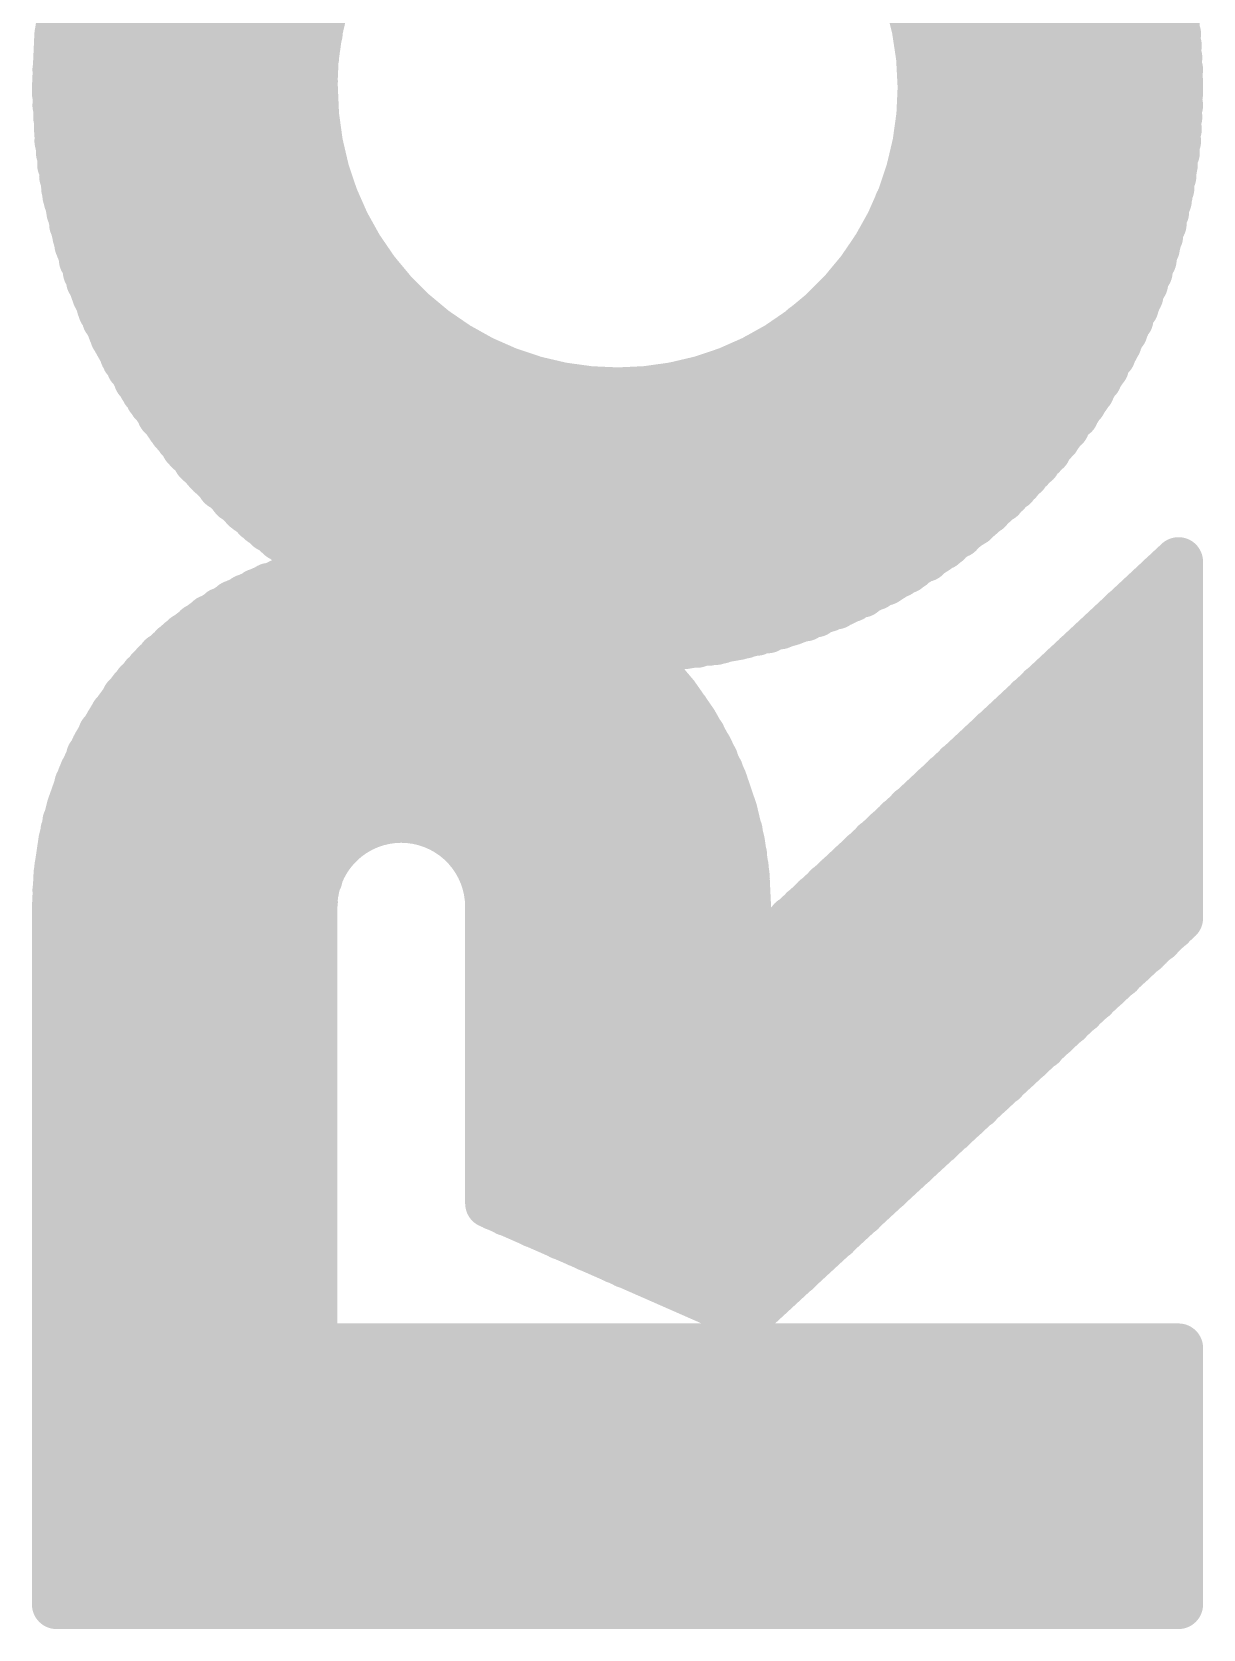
# Model space of a CAD drawing. Extents: x 99.9 to 127.4, y 95.7 to 155.
# Drawn here: x 121.699 to 122.891, y 100.333 to 101.958 of the extents above; entities that cross this region are included whole.
import ezdxf

# ---------------------------------------------------------------- set-up
doc = ezdxf.new("R2010")
doc.units = 0
doc.layers.get('0').update_dxf_attribs({"linetype": 'CONTINUOUS'})
doc.layers.add('SILK-TOP_PHO', color=14, linetype='CONTINUOUS')

# ---------------------------------------------------------------- blocks, each defined once
blk = doc.blocks.new('ROUND_117')
at = {"const_width": 0.02502}
blk.add_lwpolyline([(-0.01251, 0, 1), (0.01251, 0, 1)], format="xyb", close=True, dxfattribs=at)

msp = doc.modelspace()

# ---------------------------------------------------------------- linework, layer by layer
at = {"layer": 'SILK-TOP_PHO', "const_width": 0.050038}
for points in [[(122.029728, 102.406958, 0.2787104), (121.724166, 101.901498)], [(122.86615, 101.902006, 0.2778711), (122.560588, 102.407212)], [(122.295412, 102.21214, 0.4142136), (121.985024, 101.901752)], [(122.605292, 101.901752, 0.4123005), (122.295412, 102.211632)], [(121.72442, 101.901752, 0.2637954), (122.002296, 101.411786)], [(121.985532, 101.901752, 0.4151758), (122.295412, 101.591872)], [(122.295412, 101.591872, 0.4142136), (122.605292, 101.901752)], [(122.308366, 101.331014, 0.4075826), (122.86615, 101.901752)], [(122.002296, 101.411786, 0.3540372), (121.724166, 101.068124)], [(122.426476, 101.06787, 0.2139311), (122.308446, 101.331104)], [(122.07494, 101.158294, 0.4142201), (121.985024, 101.068124)], [(122.16511, 101.068124, 0.4142136), (122.07494, 101.158294)], [(122.420634, 101.004624, 0.0454616), (122.426442, 101.068378)]]:
    msp.add_lwpolyline(points, format="xyb", dxfattribs=at)
for points in [[(121.988834, 101.951536), (121.988834, 102.38359)], [(122.606054, 101.423216), (122.606054, 102.38105)], [(121.964704, 101.435916), (121.964704, 102.367588)], [(121.976896, 101.427788), (121.976896, 102.375462)], [(122.617992, 101.43109), (122.617992, 102.372922)], [(121.940574, 101.45395), (121.940574, 102.3493)], [(121.952766, 101.444552), (121.952766, 102.358698)], [(122.630184, 101.439218), (122.630184, 102.364032)], [(122.642376, 101.448616), (122.642376, 102.355396)], [(121.928382, 101.46411), (121.928382, 102.339394)], [(122.654314, 101.458014), (122.654314, 102.345236)], [(122.666506, 101.468174), (122.666506, 102.33533)], [(121.904252, 101.4857), (121.904252, 102.317804)], [(121.916444, 101.47427), (121.916444, 102.329234)], [(122.678444, 101.478842), (122.678444, 102.32517)], [(121.89206, 101.49713), (121.89206, 102.306374)], [(122.690636, 101.489764), (122.690636, 102.31374)], [(122.702828, 101.501702), (122.702828, 102.301548)], [(121.880122, 101.50983), (121.880122, 102.293674)], [(122.714766, 101.514656), (122.714766, 102.288848)], [(121.86793, 101.52253), (121.86793, 102.28072)], [(122.726958, 101.527864), (122.726958, 102.275386)], [(121.8438, 101.552248), (121.8438, 102.251256)], [(121.855738, 101.536754), (121.855738, 102.26675)], [(122.73915, 101.54285), (122.73915, 102.260654)], [(121.831608, 101.56825), (121.831608, 102.235)], [(122.751088, 101.558344), (122.751088, 102.24516)], [(122.76328, 101.575108), (122.76328, 102.228396)], [(121.81967, 101.585776), (121.81967, 102.217728)], [(122.775472, 101.593142), (122.775472, 102.21087)], [(121.807478, 101.604572), (121.807478, 102.198678)], [(122.78741, 101.6127), (122.78741, 102.190804)], [(121.795286, 101.6254), (121.795286, 102.17785)], [(121.783348, 101.64826), (121.783348, 102.15499)], [(122.799602, 101.63429), (122.799602, 102.169214)], [(122.81154, 101.65842), (122.81154, 102.145084)], [(121.771156, 101.674422), (121.771156, 102.128828)], [(122.823732, 101.685852), (122.823732, 102.117398)], [(121.758964, 101.704648), (121.758964, 102.098602)], [(122.835924, 101.71811), (122.835924, 102.08514)], [(121.747026, 101.741732), (121.747026, 102.061772)], [(122.847862, 101.759258), (122.847862, 102.044246)], [(121.734834, 101.791516), (121.734834, 102.011988)], [(121.730262, 101.980238), (121.995692, 101.980238)], [(122.595132, 101.980238), (122.860816, 101.980238)], [(122.860054, 101.818948), (122.860054, 101.984302)], [(121.72823, 101.9683), (121.99239, 101.9683)], [(122.597926, 101.9683), (122.862848, 101.9683)], [(121.726198, 101.94417), (121.988326, 101.94417)], [(121.726706, 101.956108), (121.990358, 101.956108)], [(122.60072, 101.956108), (122.864118, 101.956108)], [(122.602498, 101.94417), (122.86488, 101.94417)], [(121.725436, 101.931978), (121.986802, 101.931978)], [(122.604022, 101.931978), (122.865388, 101.931978)], [(121.724674, 101.919786), (121.985532, 101.919786)], [(122.60453, 101.919786), (122.86615, 101.919786)], [(121.724166, 101.895656), (121.985532, 101.895656)], [(121.724674, 101.907848), (121.985532, 101.907848)], [(122.605292, 101.907848), (122.86615, 101.907848)], [(122.605292, 101.895656), (122.86615, 101.895656)], [(121.724674, 101.883464), (121.985532, 101.883464)], [(122.60453, 101.883464), (122.86615, 101.883464)], [(121.725436, 101.871526), (121.986802, 101.871526)], [(122.604022, 101.871526), (122.865388, 101.871526)], [(121.726198, 101.859334), (121.988326, 101.859334)], [(121.726706, 101.847142), (121.990358, 101.847142)], [(121.988834, 101.41966), (121.988834, 101.851968)], [(122.60072, 101.847142), (122.864118, 101.847142)], [(122.602498, 101.859334), (122.86488, 101.859334)], [(121.72823, 101.835204), (121.99239, 101.835204)], [(122.597926, 101.835204), (122.862848, 101.835204)], [(121.7295, 101.823012), (121.99493, 101.823012)], [(122.593862, 101.415088), (122.593862, 101.818948)], [(122.595132, 101.823012), (122.860816, 101.823012)], [(121.731532, 101.811074), (121.998994, 101.811074)], [(121.733564, 101.798882), (122.002296, 101.798882)], [(122.001026, 101.11994), (122.001026, 101.802946)], [(122.587766, 101.798882), (122.85726, 101.798882)], [(122.59183, 101.811074), (122.859292, 101.811074)], [(121.736104, 101.78669), (122.007122, 101.78669)], [(122.58167, 101.407722), (122.58167, 101.78415)], [(122.583194, 101.78669), (122.85472, 101.78669)], [(121.738898, 101.774752), (122.012456, 101.774752)], [(122.013218, 101.134164), (122.013218, 101.77272)], [(122.578368, 101.774752), (122.851926, 101.774752)], [(121.741692, 101.76256), (122.01779, 101.76256)], [(121.744994, 101.750368), (122.024648, 101.750368)], [(122.025156, 101.143562), (122.025156, 101.749098)], [(122.56643, 101.750368), (122.84583, 101.750368)], [(122.569732, 101.400864), (122.569732, 101.757734)], [(122.572272, 101.76256), (122.849386, 101.76256)], [(121.748296, 101.73843), (122.031252, 101.73843)], [(122.55754, 101.394768), (122.55754, 101.736906)], [(122.55881, 101.73843), (122.842528, 101.73843)], [(121.751598, 101.726238), (122.03938, 101.726238)], [(122.037348, 101.150166), (122.037348, 101.729032)], [(122.545602, 101.388926), (122.545602, 101.718872)], [(122.550936, 101.726238), (122.839226, 101.726238)], [(121.755662, 101.714046), (122.048016, 101.714046)], [(121.760488, 101.702108), (122.058176, 101.702108)], [(122.04954, 101.154992), (122.04954, 101.712268)], [(122.532648, 101.702108), (122.83059, 101.702108)], [(122.53341, 101.38283), (122.53341, 101.703378)], [(122.542046, 101.714046), (122.835162, 101.714046)], [(121.76506, 101.689916), (122.068336, 101.689916)], [(122.061478, 101.157532), (122.061478, 101.698044)], [(122.07367, 101.158294), (122.07367, 101.684582)], [(122.521218, 101.377496), (122.521218, 101.689916)], [(122.52198, 101.689916), (122.825764, 101.689916)], [(121.769886, 101.677978), (122.080274, 101.677978)], [(121.77522, 101.665786), (122.093736, 101.665786)], [(122.085608, 101.158294), (122.085608, 101.673152)], [(122.497088, 101.367336), (122.497088, 101.666548)], [(122.497088, 101.665786), (122.815604, 101.665786)], [(122.50928, 101.37267), (122.50928, 101.677978)], [(122.509788, 101.677978), (122.820938, 101.677978)], [(121.781316, 101.653594), (122.10923, 101.653594)], [(122.0978, 101.1555), (122.0978, 101.662484)], [(122.109992, 101.15169), (122.109992, 101.653086)], [(122.481594, 101.653594), (122.809762, 101.653594)], [(122.484896, 101.363272), (122.484896, 101.65715)], [(121.787412, 101.641656), (122.125994, 101.641656)], [(122.12193, 101.145594), (122.12193, 101.644196)], [(122.134122, 101.136704), (122.134122, 101.63683)], [(122.460766, 101.355144), (122.460766, 101.639624)], [(122.464068, 101.641656), (122.803666, 101.641656)], [(122.472958, 101.359208), (122.472958, 101.647498)], [(121.793254, 101.629464), (122.146314, 101.629464)], [(121.800112, 101.617272), (122.171206, 101.617272)], [(122.146314, 101.123242), (122.146314, 101.629464)], [(122.158252, 101.102414), (122.158252, 101.623368)], [(122.170444, 100.763832), (122.170444, 101.618034)], [(122.419872, 101.617272), (122.790712, 101.617272)], [(122.424444, 101.345746), (122.424444, 101.620066)], [(122.436636, 101.34854), (122.436636, 101.626162)], [(122.444002, 101.629464), (122.79757, 101.629464)], [(122.448574, 101.351842), (122.448574, 101.632258)], [(121.807478, 101.605334), (122.203464, 101.605334)], [(122.182636, 100.758244), (122.182636, 101.6127)], [(122.194574, 100.753672), (122.194574, 101.608636)], [(122.206766, 100.748338), (122.206766, 101.604572)], [(122.218704, 100.743004), (122.218704, 101.60127)], [(122.376184, 101.336348), (122.376184, 101.60254)], [(122.386852, 101.605334), (122.783346, 101.605334)], [(122.388122, 101.33838), (122.388122, 101.605842)], [(122.400314, 101.340412), (122.400314, 101.609906)], [(122.412506, 101.343206), (122.412506, 101.614732)], [(121.814844, 101.593142), (122.261884, 101.593142)], [(122.230896, 100.737416), (122.230896, 101.598476)], [(122.243088, 100.732082), (122.243088, 101.595936)], [(122.255026, 100.726748), (122.255026, 101.594412)], [(122.267218, 100.721414), (122.267218, 101.593142)], [(122.27941, 100.71608), (122.27941, 101.591872)], [(122.291348, 100.710746), (122.291348, 101.591872)], [(122.30354, 100.705158), (122.30354, 101.591872)], [(122.315732, 101.331014), (122.315732, 101.592634)], [(122.32767, 101.331776), (122.32767, 101.593142)], [(122.328432, 101.593142), (122.77598, 101.593142)], [(122.339862, 101.332284), (122.339862, 101.595174)], [(122.3518, 101.333808), (122.3518, 101.597206)], [(122.363992, 101.335078), (122.363992, 101.599238)], [(121.822972, 101.581204), (122.767852, 101.581204)], [(121.8311, 101.569012), (122.759978, 101.569012)], [(121.840498, 101.55682), (122.75058, 101.55682)], [(121.849896, 101.544882), (122.741182, 101.544882)], [(121.859294, 101.53269), (122.731784, 101.53269)], [(121.869962, 101.520498), (122.720862, 101.520498)], [(121.881392, 101.50856), (122.709432, 101.50856)], [(121.892822, 101.496368), (122.698002, 101.496368)], [(121.905522, 101.484176), (122.685302, 101.484176)], [(121.918984, 101.472238), (122.67184, 101.472238)], [(121.933208, 101.460046), (122.657616, 101.460046)], [(121.948702, 101.448108), (122.642376, 101.448108)], [(121.964704, 101.435916), (122.62612, 101.435916)], [(121.982992, 101.423724), (122.608594, 101.423724)], [(121.976896, 100.358448), (121.976896, 101.40569)], [(121.988834, 101.095048), (121.988834, 101.408992)], [(122.001788, 101.411786), (122.58929, 101.411786)], [(122.42038, 101.00437), (122.86615, 101.419152)], [(122.858784, 101.411786), (122.86615, 101.411786)], [(122.860054, 101.05136), (122.860054, 101.413056)], [(122.86615, 101.056694), (122.86615, 101.419152)], [(121.940574, 100.358448), (121.940574, 101.39299)], [(121.952766, 100.358448), (121.952766, 101.397562)], [(121.960132, 101.399594), (122.5677, 101.399594)], [(121.964704, 100.358448), (121.964704, 101.401626)], [(122.835924, 101.0285), (122.835924, 101.390958)], [(122.84583, 101.399594), (122.86615, 101.399594)], [(122.847862, 101.03993), (122.847862, 101.402388)], [(121.904252, 100.358448), (121.904252, 101.375464)], [(121.905522, 101.375464), (122.517916, 101.375464)], [(121.916444, 100.358448), (121.916444, 101.38156)], [(121.928382, 100.358448), (121.928382, 101.387402)], [(121.929906, 101.387402), (122.544078, 101.387402)], [(122.819668, 101.375464), (122.86615, 101.375464)], [(122.823732, 101.017832), (122.823732, 101.379528)], [(122.83313, 101.387402), (122.86615, 101.387402)], [(121.880122, 100.358448), (121.880122, 101.360732)], [(121.885456, 101.363272), (122.48642, 101.363272)], [(121.89206, 100.358448), (121.89206, 101.368098)], [(122.799602, 100.995734), (122.799602, 101.357176)], [(122.806968, 101.363272), (122.86615, 101.363272)], [(122.81154, 101.006402), (122.81154, 101.368606)], [(121.855738, 100.358448), (121.855738, 101.342444)], [(121.86793, 100.358448), (121.86793, 101.351842)], [(121.86793, 101.35108), (122.448066, 101.35108)], [(122.78741, 100.984304), (122.78741, 101.345746)], [(122.793506, 101.35108), (122.86615, 101.35108)], [(121.838466, 101.32695), (122.312176, 101.32695)], [(121.8438, 100.358448), (121.8438, 101.332284)], [(121.852436, 101.339142), (122.39498, 101.339142)], [(122.767852, 101.32695), (122.86615, 101.32695)], [(122.775472, 100.973382), (122.775472, 101.334316)], [(122.780806, 101.339142), (122.86615, 101.339142)], [(121.81967, 100.358448), (121.81967, 101.308916)], [(121.825512, 101.315012), (122.32513, 101.315012)], [(121.831608, 100.358448), (121.831608, 101.321616)], [(122.315732, 100.700586), (122.315732, 101.323648)], [(122.32767, 100.695252), (122.32767, 101.312218)], [(122.751088, 100.951284), (122.751088, 101.312218)], [(122.754644, 101.315012), (122.86615, 101.315012)], [(122.76328, 100.961952), (122.76328, 101.323648)], [(121.807478, 100.358448), (121.807478, 101.295454)], [(121.814082, 101.30282), (122.33656, 101.30282)], [(122.339862, 100.689918), (122.339862, 101.298756)], [(122.73915, 100.939854), (122.73915, 101.300788)], [(122.74169, 101.30282), (122.86615, 101.30282)], [(121.794778, 101.27869), (122.355864, 101.27869)], [(121.795286, 100.358448), (121.795286, 101.280722)], [(121.804176, 101.290628), (122.346466, 101.290628)], [(122.3518, 100.68433), (122.3518, 101.284024)], [(122.714766, 100.917756), (122.714766, 101.27869)], [(122.715528, 101.27869), (122.86615, 101.27869)], [(122.726958, 100.928424), (122.726958, 101.29012)], [(122.72899, 101.290628), (122.86615, 101.290628)], [(121.783348, 100.358448), (121.783348, 101.263704)], [(121.785888, 101.266498), (122.364754, 101.266498)], [(122.363992, 100.678996), (122.363992, 101.267768)], [(122.702828, 100.906326), (122.702828, 101.26726)], [(122.702828, 101.266498), (122.86615, 101.266498)], [(121.771156, 100.358448), (121.771156, 101.2444)], [(121.77776, 101.254306), (122.372628, 101.254306)], [(122.376184, 100.673662), (122.376184, 101.248464)], [(122.678444, 100.883974), (122.678444, 101.244908)], [(122.689366, 101.254306), (122.86615, 101.254306)], [(122.690636, 100.895404), (122.690636, 101.25583)], [(121.76379, 101.230176), (122.386852, 101.230176)], [(121.770394, 101.242368), (122.380248, 101.242368)], [(122.663712, 101.230176), (122.86615, 101.230176)], [(122.666506, 100.873306), (122.666506, 101.233478)], [(122.676666, 101.242368), (122.86615, 101.242368)], [(121.758456, 101.218238), (122.392948, 101.218238)], [(121.758964, 100.358448), (121.758964, 101.22154)], [(122.388122, 100.668328), (122.388122, 101.226874)], [(122.642376, 100.850446), (122.642376, 101.21138)], [(122.65025, 101.218238), (122.86615, 101.218238)], [(122.654314, 100.861876), (122.654314, 101.222048)], [(121.75236, 101.206046), (122.398282, 101.206046)], [(122.400314, 100.662994), (122.400314, 101.19995)], [(122.630184, 100.839778), (122.630184, 101.19995)], [(122.63755, 101.206046), (122.86615, 101.206046)], [(121.743724, 101.181916), (122.406918, 101.181916)], [(121.747026, 100.358448), (121.747026, 101.193346)], [(121.747534, 101.193854), (122.403108, 101.193854)], [(122.611388, 101.181916), (122.86615, 101.181916)], [(122.617992, 100.828348), (122.617992, 101.18852)], [(122.624088, 101.193854), (122.86615, 101.193854)], [(121.73966, 101.169724), (122.410982, 101.169724)], [(122.412506, 100.65766), (122.412506, 101.164898)], [(122.593862, 100.805996), (122.593862, 101.166422)], [(122.598688, 101.169724), (122.86615, 101.169724)], [(122.606054, 100.817426), (122.606054, 101.17709)], [(121.734834, 100.358448), (121.734834, 101.154992)], [(121.736104, 101.157532), (122.064272, 101.157532)], [(122.08637, 101.157532), (122.414538, 101.157532)], [(122.58167, 100.795328), (122.58167, 101.154992)], [(122.585226, 101.157532), (122.86615, 101.157532)], [(121.73077, 101.133402), (122.013218, 101.133402)], [(121.732802, 101.145594), (122.02922, 101.145594)], [(122.121422, 101.145594), (122.41784, 101.145594)], [(122.137424, 101.133402), (122.419872, 101.133402)], [(122.55754, 100.77323), (122.55754, 101.13264)], [(122.559572, 101.133402), (122.86615, 101.133402)], [(122.569732, 100.783898), (122.569732, 101.143562)], [(122.572272, 101.145594), (122.86615, 101.145594)], [(121.728738, 101.12121), (122.002296, 101.12121)], [(122.148346, 101.12121), (122.422412, 101.12121)], [(122.545602, 100.7618), (122.545602, 101.12121)], [(122.54611, 101.12121), (122.86615, 101.12121)], [(121.725436, 101.09708), (121.990358, 101.09708)], [(121.726706, 101.109272), (121.99493, 101.109272)], [(122.155712, 101.109272), (122.423936, 101.109272)], [(122.160284, 101.09708), (122.425206, 101.09708)], [(122.424444, 101.035358), (122.424444, 101.099874)], [(122.519948, 101.09708), (122.86615, 101.09708)], [(122.521218, 100.739448), (122.521218, 101.09835)], [(122.53341, 100.75037), (122.53341, 101.10978)], [(122.53341, 101.109272), (122.86615, 101.109272)], [(121.724674, 101.085142), (121.986802, 101.085142)], [(122.163586, 101.085142), (122.425714, 101.085142)], [(122.507248, 101.085142), (122.86615, 101.085142)], [(122.50928, 100.728018), (122.50928, 101.087682)], [(121.724166, 100.358448), (121.724166, 101.068124)], [(121.724674, 101.07295), (121.985532, 101.07295)], [(121.985024, 100.619306), (121.985024, 101.068124)], [(122.16511, 101.07295), (122.425714, 101.07295)], [(122.16511, 100.766372), (122.16511, 101.068124)], [(122.484896, 100.70592), (122.484896, 101.064822)], [(122.494294, 101.07295), (122.86615, 101.07295)], [(122.497088, 100.71735), (122.497088, 101.076252)], [(121.724166, 101.060758), (121.985024, 101.060758)], [(121.724166, 101.04882), (121.985024, 101.04882)], [(122.16511, 101.060758), (122.426476, 101.060758)], [(122.16511, 101.04882), (122.425714, 101.04882)], [(122.426476, 100.651564), (122.86615, 101.056694)], [(122.468132, 101.04882), (122.858022, 101.04882)], [(122.472958, 100.695252), (122.472958, 101.054154)], [(122.480832, 101.060758), (122.86615, 101.060758)], [(121.724166, 101.036628), (121.985024, 101.036628)], [(122.16511, 101.036628), (122.425206, 101.036628)], [(122.455432, 101.036628), (122.845322, 101.036628)], [(122.460766, 100.683822), (122.460766, 101.042724)], [(121.724166, 101.024436), (121.985024, 101.024436)], [(122.16511, 101.024436), (122.423936, 101.024436)], [(122.436636, 100.66147), (122.436636, 101.019864)], [(122.44197, 101.024436), (122.83186, 101.024436)], [(122.448574, 100.672392), (122.448574, 101.031294)], [(121.724166, 101.012498), (121.985024, 101.012498)], [(121.724166, 101.000306), (121.985024, 101.000306)], [(122.16511, 101.012498), (122.421904, 101.012498)], [(122.16511, 101.000306), (122.805698, 101.000306)], [(122.424444, 100.652834), (122.424444, 101.009196)], [(122.42927, 101.012498), (122.818398, 101.012498)], [(121.724166, 100.988368), (121.985024, 100.988368)], [(122.16511, 100.988368), (122.792236, 100.988368)], [(121.724166, 100.976176), (121.985024, 100.976176)], [(122.16511, 100.976176), (122.779282, 100.976176)], [(121.724166, 100.963984), (121.985024, 100.963984)], [(121.724166, 100.952046), (121.985024, 100.952046)], [(122.16511, 100.963984), (122.766074, 100.963984)], [(122.16511, 100.952046), (122.75312, 100.952046)], [(121.724166, 100.939854), (121.985024, 100.939854)], [(122.16511, 100.939854), (122.739658, 100.939854)], [(121.724166, 100.927662), (121.985024, 100.927662)], [(122.16511, 100.927662), (122.726958, 100.927662)], [(121.724166, 100.915724), (121.985024, 100.915724)], [(121.724166, 100.903532), (121.985024, 100.903532)], [(122.16511, 100.915724), (122.713496, 100.915724)], [(122.16511, 100.903532), (122.700034, 100.903532)], [(121.724166, 100.89134), (121.985024, 100.89134)], [(122.16511, 100.89134), (122.687334, 100.89134)], [(121.724166, 100.879402), (121.985024, 100.879402)], [(122.16511, 100.879402), (122.673872, 100.879402)], [(121.724166, 100.86721), (121.985024, 100.86721)], [(121.724166, 100.855272), (121.985024, 100.855272)], [(122.16511, 100.86721), (122.661172, 100.86721)], [(122.16511, 100.855272), (122.64771, 100.855272)], [(121.724166, 100.84308), (121.985024, 100.84308)], [(122.16511, 100.84308), (122.634756, 100.84308)], [(121.724166, 100.830888), (121.985024, 100.830888)], [(122.16511, 100.830888), (122.621548, 100.830888)], [(121.724166, 100.81895), (121.985024, 100.81895)], [(121.724166, 100.806758), (121.985024, 100.806758)], [(122.16511, 100.81895), (122.608086, 100.81895)], [(122.16511, 100.806758), (122.595132, 100.806758)], [(121.724166, 100.794566), (121.985024, 100.794566)], [(122.16511, 100.794566), (122.58167, 100.794566)], [(121.724166, 100.782628), (121.985024, 100.782628)], [(122.16511, 100.782628), (122.56897, 100.782628)], [(121.724166, 100.770436), (121.985024, 100.770436)], [(121.724166, 100.758244), (121.985024, 100.758244)], [(122.16511, 100.770436), (122.555508, 100.770436)], [(122.16511, 100.766372), (122.426476, 100.651564)], [(122.182636, 100.758244), (122.542808, 100.758244)], [(121.724166, 100.746306), (121.985024, 100.746306)], [(122.210068, 100.746306), (122.529346, 100.746306)], [(121.724166, 100.734114), (121.985024, 100.734114)], [(122.237754, 100.734114), (122.516646, 100.734114)], [(121.724166, 100.722176), (121.985024, 100.722176)], [(121.724166, 100.709984), (121.985024, 100.709984)], [(122.265186, 100.722176), (122.503184, 100.722176)], [(122.292872, 100.709984), (122.489722, 100.709984)], [(121.724166, 100.697792), (121.985024, 100.697792)], [(122.321066, 100.697792), (122.477022, 100.697792)], [(121.724166, 100.685854), (121.985024, 100.685854)], [(122.348498, 100.685854), (122.46356, 100.685854)], [(121.724166, 100.673662), (121.985024, 100.673662)], [(121.724166, 100.66147), (121.985024, 100.66147)], [(122.376184, 100.673662), (122.450606, 100.673662)], [(122.403616, 100.66147), (122.437144, 100.66147)], [(121.724166, 100.649532), (121.985024, 100.649532)], [(121.724166, 100.63734), (121.985024, 100.63734)], [(121.724166, 100.625402), (121.985024, 100.625402)], [(121.724166, 100.61321), (122.86615, 100.61321)], [(121.985024, 100.619306), (122.86615, 100.619306)], [(121.988834, 100.358448), (121.988834, 100.619306)], [(122.001026, 100.358448), (122.001026, 100.619306)], [(122.013218, 100.358448), (122.013218, 100.619306)], [(122.025156, 100.358448), (122.025156, 100.619306)], [(122.037348, 100.358448), (122.037348, 100.619306)], [(122.04954, 100.358448), (122.04954, 100.619306)], [(122.061478, 100.358448), (122.061478, 100.619306)], [(122.07367, 100.358448), (122.07367, 100.619306)], [(122.085608, 100.358448), (122.085608, 100.619306)], [(122.0978, 100.358448), (122.0978, 100.619306)], [(122.109992, 100.358448), (122.109992, 100.619306)], [(122.12193, 100.358448), (122.12193, 100.619306)], [(122.134122, 100.358448), (122.134122, 100.619306)], [(122.146314, 100.358448), (122.146314, 100.619306)], [(122.158252, 100.358448), (122.158252, 100.619306)], [(122.170444, 100.358448), (122.170444, 100.619306)], [(122.182636, 100.358448), (122.182636, 100.619306)], [(122.194574, 100.358448), (122.194574, 100.619306)], [(122.206766, 100.358448), (122.206766, 100.619306)], [(122.218704, 100.358448), (122.218704, 100.619306)], [(122.230896, 100.358448), (122.230896, 100.619306)], [(122.243088, 100.358448), (122.243088, 100.619306)], [(122.255026, 100.358448), (122.255026, 100.619306)], [(122.267218, 100.358448), (122.267218, 100.619306)], [(122.27941, 100.358448), (122.27941, 100.619306)], [(122.291348, 100.358448), (122.291348, 100.619306)], [(122.30354, 100.358448), (122.30354, 100.619306)], [(122.315732, 100.358448), (122.315732, 100.619306)], [(122.32767, 100.358448), (122.32767, 100.619306)], [(122.339862, 100.358448), (122.339862, 100.619306)], [(122.3518, 100.358448), (122.3518, 100.619306)], [(122.363992, 100.358448), (122.363992, 100.619306)], [(122.376184, 100.358448), (122.376184, 100.619306)], [(122.388122, 100.358448), (122.388122, 100.619306)], [(122.400314, 100.358448), (122.400314, 100.619306)], [(122.412506, 100.358448), (122.412506, 100.619306)], [(122.424444, 100.358448), (122.424444, 100.619306)], [(122.436636, 100.358448), (122.436636, 100.619306)], [(122.448574, 100.358448), (122.448574, 100.619306)], [(122.460766, 100.358448), (122.460766, 100.619306)], [(122.472958, 100.358448), (122.472958, 100.619306)], [(122.484896, 100.358448), (122.484896, 100.619306)], [(122.497088, 100.358448), (122.497088, 100.619306)], [(122.50928, 100.358448), (122.50928, 100.619306)], [(122.521218, 100.358448), (122.521218, 100.619306)], [(122.53341, 100.358448), (122.53341, 100.619306)], [(122.545602, 100.358448), (122.545602, 100.619306)], [(122.55754, 100.358448), (122.55754, 100.619306)], [(122.569732, 100.358448), (122.569732, 100.619306)], [(122.58167, 100.358448), (122.58167, 100.619306)], [(122.593862, 100.358448), (122.593862, 100.619306)], [(122.606054, 100.358448), (122.606054, 100.619306)], [(122.617992, 100.358448), (122.617992, 100.619306)], [(122.630184, 100.358448), (122.630184, 100.619306)], [(122.642376, 100.358448), (122.642376, 100.619306)], [(122.654314, 100.358448), (122.654314, 100.619306)], [(122.666506, 100.358448), (122.666506, 100.619306)], [(122.678444, 100.358448), (122.678444, 100.619306)], [(122.690636, 100.358448), (122.690636, 100.619306)], [(122.702828, 100.358448), (122.702828, 100.619306)], [(122.714766, 100.358448), (122.714766, 100.619306)], [(122.726958, 100.358448), (122.726958, 100.619306)], [(122.73915, 100.358448), (122.73915, 100.619306)], [(122.751088, 100.358448), (122.751088, 100.619306)], [(122.76328, 100.358448), (122.76328, 100.619306)], [(122.775472, 100.358448), (122.775472, 100.619306)], [(122.78741, 100.358448), (122.78741, 100.619306)], [(122.799602, 100.358448), (122.799602, 100.619306)], [(122.81154, 100.358448), (122.81154, 100.619306)], [(122.823732, 100.358448), (122.823732, 100.619306)], [(122.835924, 100.358448), (122.835924, 100.619306)], [(122.847862, 100.358448), (122.847862, 100.619306)], [(122.860054, 100.358448), (122.860054, 100.619306)], [(122.86615, 100.358448), (122.86615, 100.619306)], [(121.724166, 100.601018), (122.86615, 100.601018)], [(121.724166, 100.58908), (122.86615, 100.58908)], [(121.724166, 100.576888), (122.86615, 100.576888)], [(121.724166, 100.564696), (122.86615, 100.564696)], [(121.724166, 100.552758), (122.86615, 100.552758)], [(121.724166, 100.540566), (122.86615, 100.540566)], [(121.724166, 100.528374), (122.86615, 100.528374)], [(121.724166, 100.516436), (122.86615, 100.516436)], [(121.724166, 100.504244), (122.86615, 100.504244)], [(121.724166, 100.492306), (122.86615, 100.492306)], [(121.724166, 100.480114), (122.86615, 100.480114)], [(121.724166, 100.467922), (122.86615, 100.467922)], [(121.724166, 100.455984), (122.86615, 100.455984)], [(121.724166, 100.443792), (122.86615, 100.443792)], [(121.724166, 100.4316), (122.86615, 100.4316)], [(121.724166, 100.419662), (122.86615, 100.419662)], [(121.724166, 100.40747), (122.86615, 100.40747)], [(121.724166, 100.395278), (122.86615, 100.395278)], [(121.724166, 100.38334), (122.86615, 100.38334)], [(121.724166, 100.371148), (122.86615, 100.371148)], [(121.724166, 100.358448), (122.86615, 100.358448)]]:
    msp.add_lwpolyline(points, dxfattribs=at)

# ---------------------------------------------------------------- block references
at = {"layer": 'SILK-TOP_PHO'}
for p in [(121.730262, 101.980238), (121.995692, 101.980238), (122.595132, 101.980238), (122.860816, 101.980238), (121.72823, 101.9683), (121.99239, 101.9683), (122.597926, 101.9683), (122.862848, 101.9683), (121.726198, 101.94417), (121.726706, 101.956108), (121.988326, 101.94417), (121.988834, 101.951536), (121.990358, 101.956108), (122.60072, 101.956108), (122.602498, 101.94417), (122.864118, 101.956108), (122.86488, 101.94417), (121.725436, 101.931978), (121.986802, 101.931978), (122.604022, 101.931978), (122.865388, 101.931978), (121.724674, 101.919786), (121.985532, 101.919786), (122.60453, 101.919786), (122.86615, 101.919786), (121.724166, 101.901752), (121.724166, 101.901498), (121.724166, 101.895656), (121.72442, 101.901752), (121.724674, 101.907848), (121.985024, 101.901752), (121.985024, 101.901752), (121.985532, 101.907848), (121.985532, 101.901752), (121.985532, 101.895656), (122.605292, 101.907848), (122.605292, 101.901752), (122.605292, 101.901752), (122.605292, 101.901752), (122.605292, 101.895656), (122.86615, 101.907848), (122.86615, 101.902006), (122.86615, 101.901752), (122.86615, 101.901752), (122.86615, 101.895656), (121.724674, 101.883464), (121.985532, 101.883464), (122.60453, 101.883464), (122.86615, 101.883464), (121.725436, 101.871526), (121.986802, 101.871526), (122.604022, 101.871526), (122.865388, 101.871526), (121.726198, 101.859334), (121.726706, 101.847142), (121.988326, 101.859334), (121.988834, 101.851968), (121.990358, 101.847142), (122.60072, 101.847142), (122.602498, 101.859334), (122.864118, 101.847142), (122.86488, 101.859334), (121.72823, 101.835204), (121.99239, 101.835204), (122.597926, 101.835204), (122.862848, 101.835204), (121.7295, 101.823012), (121.99493, 101.823012), (122.593862, 101.818948), (122.595132, 101.823012), (122.860054, 101.818948), (122.860816, 101.823012), (121.731532, 101.811074), (121.733564, 101.798882), (121.998994, 101.811074), (122.001026, 101.802946), (122.002296, 101.798882), (122.587766, 101.798882), (122.59183, 101.811074), (122.85726, 101.798882), (122.859292, 101.811074), (121.734834, 101.791516), (121.736104, 101.78669), (122.007122, 101.78669), (122.58167, 101.78415), (122.583194, 101.78669), (122.85472, 101.78669), (121.738898, 101.774752), (122.012456, 101.774752), (122.013218, 101.77272), (122.578368, 101.774752), (122.851926, 101.774752), (121.741692, 101.76256), (121.744994, 101.750368), (122.01779, 101.76256), (122.024648, 101.750368), (122.025156, 101.749098), (122.56643, 101.750368), (122.569732, 101.757734), (122.572272, 101.76256), (122.84583, 101.750368), (122.847862, 101.759258), (122.849386, 101.76256), (121.747026, 101.741732), (121.748296, 101.73843), (122.031252, 101.73843), (122.55754, 101.736906), (122.55881, 101.73843), (122.842528, 101.73843), (121.751598, 101.726238), (122.037348, 101.729032), (122.03938, 101.726238), (122.545602, 101.718872), (122.550936, 101.726238), (122.835924, 101.71811), (122.839226, 101.726238), (121.755662, 101.714046), (121.758964, 101.704648), (121.760488, 101.702108), (122.048016, 101.714046), (122.04954, 101.712268), (122.058176, 101.702108), (122.532648, 101.702108), (122.53341, 101.703378), (122.542046, 101.714046), (122.83059, 101.702108), (122.835162, 101.714046), (121.76506, 101.689916), (122.061478, 101.698044), (122.068336, 101.689916), (122.07367, 101.684582), (122.521218, 101.689916), (122.52198, 101.689916), (122.823732, 101.685852), (122.825764, 101.689916), (121.769886, 101.677978), (121.771156, 101.674422), (121.77522, 101.665786), (122.080274, 101.677978), (122.085608, 101.673152), (122.093736, 101.665786), (122.497088, 101.666548), (122.497088, 101.665786), (122.50928, 101.677978), (122.509788, 101.677978), (122.815604, 101.665786), (122.820938, 101.677978), (121.781316, 101.653594), (122.0978, 101.662484), (122.10923, 101.653594), (122.109992, 101.653086), (122.481594, 101.653594), (122.484896, 101.65715), (122.809762, 101.653594), (122.81154, 101.65842), (121.783348, 101.64826), (121.787412, 101.641656), (122.12193, 101.644196), (122.125994, 101.641656), (122.134122, 101.63683), (122.460766, 101.639624), (122.464068, 101.641656), (122.472958, 101.647498), (122.799602, 101.63429), (122.803666, 101.641656), (121.793254, 101.629464), (121.795286, 101.6254), (121.800112, 101.617272), (122.146314, 101.629464), (122.146314, 101.629464), (122.158252, 101.623368), (122.170444, 101.618034), (122.171206, 101.617272), (122.419872, 101.617272), (122.424444, 101.620066), (122.436636, 101.626162), (122.444002, 101.629464), (122.448574, 101.632258), (122.790712, 101.617272), (122.79757, 101.629464), (121.807478, 101.605334), (121.807478, 101.604572), (122.182636, 101.6127), (122.194574, 101.608636), (122.203464, 101.605334), (122.206766, 101.604572), (122.218704, 101.60127), (122.376184, 101.60254), (122.386852, 101.605334), (122.388122, 101.605842), (122.400314, 101.609906), (122.412506, 101.614732), (122.783346, 101.605334), (122.78741, 101.6127), (121.814844, 101.593142), (121.81967, 101.585776), (122.230896, 101.598476), (122.243088, 101.595936), (122.255026, 101.594412), (122.261884, 101.593142), (122.267218, 101.593142), (122.27941, 101.591872), (122.291348, 101.591872), (122.295412, 101.591872), (122.295412, 101.591872), (122.295412, 101.591872), (122.30354, 101.591872), (122.315732, 101.592634), (122.32767, 101.593142), (122.328432, 101.593142), (122.339862, 101.595174), (122.3518, 101.597206), (122.363992, 101.599238), (122.775472, 101.593142), (122.77598, 101.593142), (121.822972, 101.581204), (121.8311, 101.569012), (121.831608, 101.56825), (122.759978, 101.569012), (122.76328, 101.575108), (122.767852, 101.581204), (121.840498, 101.55682), (121.8438, 101.552248), (122.75058, 101.55682), (122.751088, 101.558344), (121.849896, 101.544882), (121.855738, 101.536754), (122.73915, 101.54285), (122.741182, 101.544882), (121.859294, 101.53269), (121.86793, 101.52253), (121.869962, 101.520498), (122.720862, 101.520498), (122.726958, 101.527864), (122.731784, 101.53269), (121.880122, 101.50983), (121.881392, 101.50856), (122.709432, 101.50856), (122.714766, 101.514656), (121.89206, 101.49713), (121.892822, 101.496368), (122.690636, 101.489764), (122.698002, 101.496368), (122.702828, 101.501702), (121.904252, 101.4857), (121.905522, 101.484176), (121.916444, 101.47427), (121.918984, 101.472238), (122.67184, 101.472238), (122.678444, 101.478842), (122.685302, 101.484176), (121.928382, 101.46411), (121.933208, 101.460046), (122.654314, 101.458014), (122.657616, 101.460046), (122.666506, 101.468174), (121.940574, 101.45395), (121.948702, 101.448108), (121.952766, 101.444552), (122.630184, 101.439218), (122.642376, 101.448616), (122.642376, 101.448108), (121.964704, 101.435916), (121.964704, 101.435916), (121.976896, 101.427788), (121.982992, 101.423724), (122.606054, 101.423216), (122.608594, 101.423724), (122.617992, 101.43109), (122.62612, 101.435916), (121.976896, 101.40569), (121.988834, 101.41966), (121.988834, 101.408992), (122.001788, 101.411786), (122.002296, 101.411786), (122.002296, 101.411786), (122.002296, 101.411786), (122.58167, 101.407722), (122.58929, 101.411786), (122.593862, 101.415088), (122.858784, 101.411786), (122.860054, 101.413056), (122.86615, 101.419152), (122.86615, 101.419152), (122.86615, 101.411786), (121.940574, 101.39299), (121.952766, 101.397562), (121.960132, 101.399594), (121.964704, 101.401626), (122.55754, 101.394768), (122.5677, 101.399594), (122.569732, 101.400864), (122.835924, 101.390958), (122.84583, 101.399594), (122.847862, 101.402388), (122.86615, 101.399594), (121.904252, 101.375464), (121.905522, 101.375464), (121.916444, 101.38156), (121.928382, 101.387402), (121.929906, 101.387402), (122.517916, 101.375464), (122.521218, 101.377496), (122.53341, 101.38283), (122.544078, 101.387402), (122.545602, 101.388926), (122.819668, 101.375464), (122.823732, 101.379528), (122.83313, 101.387402), (122.86615, 101.387402), (122.86615, 101.375464), (121.880122, 101.360732), (121.885456, 101.363272), (121.89206, 101.368098), (122.472958, 101.359208), (122.484896, 101.363272), (122.48642, 101.363272), (122.497088, 101.367336), (122.50928, 101.37267), (122.799602, 101.357176), (122.806968, 101.363272), (122.81154, 101.368606), (122.86615, 101.363272), (121.855738, 101.342444), (121.86793, 101.351842), (121.86793, 101.35108), (122.412506, 101.343206), (122.424444, 101.345746), (122.436636, 101.34854), (122.448066, 101.35108), (122.448574, 101.351842), (122.460766, 101.355144), (122.78741, 101.345746), (122.793506, 101.35108), (122.86615, 101.35108), (121.838466, 101.32695), (121.8438, 101.332284), (121.852436, 101.339142), (122.308112, 101.331014), (122.308366, 101.331014), (122.308446, 101.331104), (122.312176, 101.32695), (122.315732, 101.331014), (122.32767, 101.331776), (122.339862, 101.332284), (122.3518, 101.333808), (122.363992, 101.335078), (122.376184, 101.336348), (122.388122, 101.33838), (122.39498, 101.339142), (122.400314, 101.340412), (122.767852, 101.32695), (122.775472, 101.334316), (122.780806, 101.339142), (122.86615, 101.339142), (122.86615, 101.32695), (121.81967, 101.308916), (121.825512, 101.315012), (121.831608, 101.321616), (122.315732, 101.323648), (122.32513, 101.315012), (122.32767, 101.312218), (122.751088, 101.312218), (122.754644, 101.315012), (122.76328, 101.323648), (122.86615, 101.315012), (121.807478, 101.295454), (121.814082, 101.30282), (122.33656, 101.30282), (122.339862, 101.298756), (122.73915, 101.300788), (122.74169, 101.30282), (122.86615, 101.30282), (121.794778, 101.27869), (121.795286, 101.280722), (121.804176, 101.290628), (122.346466, 101.290628), (122.3518, 101.284024), (122.355864, 101.27869), (122.714766, 101.27869), (122.715528, 101.27869), (122.726958, 101.29012), (122.72899, 101.290628), (122.86615, 101.290628), (122.86615, 101.27869), (121.783348, 101.263704), (121.785888, 101.266498), (122.363992, 101.267768), (122.364754, 101.266498), (122.702828, 101.26726), (122.702828, 101.266498), (122.86615, 101.266498), (121.771156, 101.2444), (121.77776, 101.254306), (122.372628, 101.254306), (122.376184, 101.248464), (122.678444, 101.244908), (122.689366, 101.254306), (122.690636, 101.25583), (122.86615, 101.254306), (121.76379, 101.230176), (121.770394, 101.242368), (122.380248, 101.242368), (122.386852, 101.230176), (122.663712, 101.230176), (122.666506, 101.233478), (122.676666, 101.242368), (122.86615, 101.242368), (122.86615, 101.230176), (121.758456, 101.218238), (121.758964, 101.22154), (122.388122, 101.226874), (122.392948, 101.218238), (122.642376, 101.21138), (122.65025, 101.218238), (122.654314, 101.222048), (122.86615, 101.218238), (121.75236, 101.206046), (122.398282, 101.206046), (122.400314, 101.19995), (122.630184, 101.19995), (122.63755, 101.206046), (122.86615, 101.206046), (121.743724, 101.181916), (121.747026, 101.193346), (121.747534, 101.193854), (122.403108, 101.193854), (122.406918, 101.181916), (122.611388, 101.181916), (122.617992, 101.18852), (122.624088, 101.193854), (122.86615, 101.193854), (122.86615, 101.181916), (121.73966, 101.169724), (122.410982, 101.169724), (122.412506, 101.164898), (122.593862, 101.166422), (122.598688, 101.169724), (122.606054, 101.17709), (122.86615, 101.169724), (121.734834, 101.154992), (121.736104, 101.157532), (122.037348, 101.150166), (122.04954, 101.154992), (122.061478, 101.157532), (122.064272, 101.157532), (122.07367, 101.158294), (122.07494, 101.158294), (122.07494, 101.158294), (122.07494, 101.158294), (122.085608, 101.158294), (122.08637, 101.157532), (122.0978, 101.1555), (122.109992, 101.15169), (122.414538, 101.157532), (122.58167, 101.154992), (122.585226, 101.157532), (122.86615, 101.157532), (121.73077, 101.133402), (121.732802, 101.145594), (122.013218, 101.134164), (122.013218, 101.133402), (122.025156, 101.143562), (122.02922, 101.145594), (122.121422, 101.145594), (122.12193, 101.145594), (122.134122, 101.136704), (122.137424, 101.133402), (122.41784, 101.145594), (122.419872, 101.133402), (122.55754, 101.13264), (122.559572, 101.133402), (122.569732, 101.143562), (122.572272, 101.145594), (122.86615, 101.145594), (122.86615, 101.133402), (121.728738, 101.12121), (122.001026, 101.11994), (122.002296, 101.12121), (122.146314, 101.123242), (122.148346, 101.12121), (122.422412, 101.12121), (122.545602, 101.12121), (122.54611, 101.12121), (122.86615, 101.12121), (121.725436, 101.09708), (121.726706, 101.109272), (121.990358, 101.09708), (121.99493, 101.109272), (122.155712, 101.109272), (122.158252, 101.102414), (122.160284, 101.09708), (122.423936, 101.109272), (122.424444, 101.099874), (122.425206, 101.09708), (122.519948, 101.09708), (122.521218, 101.09835), (122.53341, 101.10978), (122.53341, 101.109272), (122.86615, 101.109272), (122.86615, 101.09708), (121.724674, 101.085142), (121.986802, 101.085142), (121.988834, 101.095048), (122.163586, 101.085142), (122.425714, 101.085142), (122.507248, 101.085142), (122.50928, 101.087682), (122.86615, 101.085142), (121.724166, 101.068124), (121.724166, 101.068124), (121.724166, 101.068124), (121.724674, 101.07295), (121.985024, 101.068124), (121.985024, 101.068124), (121.985024, 101.068124), (121.985532, 101.07295), (122.16511, 101.07295), (122.16511, 101.068124), (122.16511, 101.068124), (122.425714, 101.07295), (122.426442, 101.068378), (122.426476, 101.068124), (122.426476, 101.06787), (122.484896, 101.064822), (122.494294, 101.07295), (122.497088, 101.076252), (122.86615, 101.07295), (121.724166, 101.060758), (121.724166, 101.04882), (121.985024, 101.060758), (121.985024, 101.04882), (122.16511, 101.060758), (122.16511, 101.04882), (122.425714, 101.04882), (122.426476, 101.060758), (122.468132, 101.04882), (122.472958, 101.054154), (122.480832, 101.060758), (122.858022, 101.04882), (122.860054, 101.05136), (122.86615, 101.060758), (122.86615, 101.056694), (121.724166, 101.036628), (121.985024, 101.036628), (122.16511, 101.036628), (122.424444, 101.035358), (122.425206, 101.036628), (122.455432, 101.036628), (122.460766, 101.042724), (122.845322, 101.036628), (122.847862, 101.03993), (121.724166, 101.024436), (121.985024, 101.024436), (122.16511, 101.024436), (122.423936, 101.024436), (122.436636, 101.019864), (122.44197, 101.024436), (122.448574, 101.031294), (122.823732, 101.017832), (122.83186, 101.024436), (122.835924, 101.0285), (121.724166, 101.012498), (121.724166, 101.000306), (121.985024, 101.012498), (121.985024, 101.000306), (122.16511, 101.012498), (122.16511, 101.000306), (122.42038, 101.00437), (122.420634, 101.004624), (122.421904, 101.012498), (122.424444, 101.009196), (122.42927, 101.012498), (122.805698, 101.000306), (122.81154, 101.006402), (122.818398, 101.012498), (121.724166, 100.988368), (121.985024, 100.988368), (122.16511, 100.988368), (122.78741, 100.984304), (122.792236, 100.988368), (122.799602, 100.995734), (121.724166, 100.976176), (121.985024, 100.976176), (122.16511, 100.976176), (122.775472, 100.973382), (122.779282, 100.976176), (121.724166, 100.963984), (121.724166, 100.952046), (121.985024, 100.963984), (121.985024, 100.952046), (122.16511, 100.963984), (122.16511, 100.952046), (122.751088, 100.951284), (122.75312, 100.952046), (122.76328, 100.961952), (122.766074, 100.963984), (121.724166, 100.939854), (121.985024, 100.939854), (122.16511, 100.939854), (122.73915, 100.939854), (122.739658, 100.939854), (121.724166, 100.927662), (121.985024, 100.927662), (122.16511, 100.927662), (122.726958, 100.928424), (122.726958, 100.927662), (121.724166, 100.915724), (121.724166, 100.903532), (121.985024, 100.915724), (121.985024, 100.903532), (122.16511, 100.915724), (122.16511, 100.903532), (122.700034, 100.903532), (122.702828, 100.906326), (122.713496, 100.915724), (122.714766, 100.917756), (121.724166, 100.89134), (121.985024, 100.89134), (122.16511, 100.89134), (122.687334, 100.89134), (122.690636, 100.895404), (121.724166, 100.879402), (121.985024, 100.879402), (122.16511, 100.879402), (122.666506, 100.873306), (122.673872, 100.879402), (122.678444, 100.883974), (121.724166, 100.86721), (121.724166, 100.855272), (121.985024, 100.86721), (121.985024, 100.855272), (122.16511, 100.86721), (122.16511, 100.855272), (122.64771, 100.855272), (122.654314, 100.861876), (122.661172, 100.86721), (121.724166, 100.84308), (121.985024, 100.84308), (122.16511, 100.84308), (122.630184, 100.839778), (122.634756, 100.84308), (122.642376, 100.850446), (121.724166, 100.830888), (121.985024, 100.830888), (122.16511, 100.830888), (122.617992, 100.828348), (122.621548, 100.830888), (121.724166, 100.81895), (121.724166, 100.806758), (121.985024, 100.81895), (121.985024, 100.806758), (122.16511, 100.81895), (122.16511, 100.806758), (122.593862, 100.805996), (122.595132, 100.806758), (122.606054, 100.817426), (122.608086, 100.81895), (121.724166, 100.794566), (121.985024, 100.794566), (122.16511, 100.794566), (122.58167, 100.795328), (122.58167, 100.794566), (121.724166, 100.782628), (121.985024, 100.782628), (122.16511, 100.782628), (122.55754, 100.77323), (122.56897, 100.782628), (122.569732, 100.783898), (121.724166, 100.770436), (121.724166, 100.758244), (121.985024, 100.770436), (121.985024, 100.758244), (122.16511, 100.770436), (122.16511, 100.766372), (122.16511, 100.766372), (122.170444, 100.763832), (122.182636, 100.758244), (122.182636, 100.758244), (122.542808, 100.758244), (122.545602, 100.7618), (122.555508, 100.770436), (121.724166, 100.746306), (121.985024, 100.746306), (122.194574, 100.753672), (122.206766, 100.748338), (122.210068, 100.746306), (122.218704, 100.743004), (122.529346, 100.746306), (122.53341, 100.75037), (121.724166, 100.734114), (121.985024, 100.734114), (122.230896, 100.737416), (122.237754, 100.734114), (122.243088, 100.732082), (122.255026, 100.726748), (122.50928, 100.728018), (122.516646, 100.734114), (122.521218, 100.739448), (121.724166, 100.722176), (121.724166, 100.709984), (121.985024, 100.722176), (121.985024, 100.709984), (122.265186, 100.722176), (122.267218, 100.721414), (122.27941, 100.71608), (122.291348, 100.710746), (122.292872, 100.709984), (122.489722, 100.709984), (122.497088, 100.71735), (122.503184, 100.722176), (121.724166, 100.697792), (121.985024, 100.697792), (122.30354, 100.705158), (122.315732, 100.700586), (122.321066, 100.697792), (122.32767, 100.695252), (122.472958, 100.695252), (122.477022, 100.697792), (122.484896, 100.70592), (121.724166, 100.685854), (121.985024, 100.685854), (122.339862, 100.689918), (122.348498, 100.685854), (122.3518, 100.68433), (122.363992, 100.678996), (122.460766, 100.683822), (122.46356, 100.685854), (121.724166, 100.673662), (121.724166, 100.66147), (121.985024, 100.673662), (121.985024, 100.66147), (122.376184, 100.673662), (122.376184, 100.673662), (122.388122, 100.668328), (122.400314, 100.662994), (122.403616, 100.66147), (122.436636, 100.66147), (122.437144, 100.66147), (122.448574, 100.672392), (122.450606, 100.673662), (121.724166, 100.649532), (121.985024, 100.649532), (122.412506, 100.65766), (122.424444, 100.652834), (122.426476, 100.651564), (121.724166, 100.63734), (121.985024, 100.63734), (121.724166, 100.625402), (121.724166, 100.61321), (121.985024, 100.625402), (121.985024, 100.619306), (121.985024, 100.619306), (121.988834, 100.619306), (122.001026, 100.619306), (122.013218, 100.619306), (122.025156, 100.619306), (122.037348, 100.619306), (122.04954, 100.619306), (122.061478, 100.619306), (122.07367, 100.619306), (122.085608, 100.619306), (122.0978, 100.619306), (122.109992, 100.619306), (122.12193, 100.619306), (122.134122, 100.619306), (122.146314, 100.619306), (122.158252, 100.619306), (122.170444, 100.619306), (122.182636, 100.619306), (122.194574, 100.619306), (122.206766, 100.619306), (122.218704, 100.619306), (122.230896, 100.619306), (122.243088, 100.619306), (122.255026, 100.619306), (122.267218, 100.619306), (122.27941, 100.619306), (122.291348, 100.619306), (122.30354, 100.619306), (122.315732, 100.619306), (122.32767, 100.619306), (122.339862, 100.619306), (122.3518, 100.619306), (122.363992, 100.619306), (122.376184, 100.619306), (122.388122, 100.619306), (122.400314, 100.619306), (122.412506, 100.619306), (122.424444, 100.619306), (122.436636, 100.619306), (122.448574, 100.619306), (122.460766, 100.619306), (122.472958, 100.619306), (122.484896, 100.619306), (122.497088, 100.619306), (122.50928, 100.619306), (122.521218, 100.619306), (122.53341, 100.619306), (122.545602, 100.619306), (122.55754, 100.619306), (122.569732, 100.619306), (122.58167, 100.619306), (122.593862, 100.619306), (122.606054, 100.619306), (122.617992, 100.619306), (122.630184, 100.619306), (122.642376, 100.619306), (122.654314, 100.619306), (122.666506, 100.619306), (122.678444, 100.619306), (122.690636, 100.619306), (122.702828, 100.619306), (122.714766, 100.619306), (122.726958, 100.619306), (122.73915, 100.619306), (122.751088, 100.619306), (122.76328, 100.619306), (122.775472, 100.619306), (122.78741, 100.619306), (122.799602, 100.619306), (122.81154, 100.619306), (122.823732, 100.619306), (122.835924, 100.619306), (122.847862, 100.619306), (122.860054, 100.619306), (122.86615, 100.619306), (122.86615, 100.619306), (122.86615, 100.61321), (121.724166, 100.601018), (122.86615, 100.601018), (121.724166, 100.58908), (122.86615, 100.58908), (121.724166, 100.576888), (121.724166, 100.564696), (122.86615, 100.576888), (122.86615, 100.564696), (121.724166, 100.552758), (122.86615, 100.552758), (121.724166, 100.540566), (121.724166, 100.528374), (122.86615, 100.540566), (122.86615, 100.528374), (121.724166, 100.516436), (122.86615, 100.516436), (121.724166, 100.504244), (122.86615, 100.504244), (121.724166, 100.492306), (121.724166, 100.480114), (122.86615, 100.492306), (122.86615, 100.480114), (121.724166, 100.467922), (122.86615, 100.467922), (121.724166, 100.455984), (122.86615, 100.455984), (121.724166, 100.443792), (121.724166, 100.4316), (122.86615, 100.443792), (122.86615, 100.4316), (121.724166, 100.419662), (122.86615, 100.419662), (121.724166, 100.40747), (122.86615, 100.40747), (121.724166, 100.395278), (121.724166, 100.38334), (122.86615, 100.395278), (122.86615, 100.38334), (121.724166, 100.371148), (122.86615, 100.371148), (121.724166, 100.358448), (121.724166, 100.358448), (121.734834, 100.358448), (121.747026, 100.358448), (121.758964, 100.358448), (121.771156, 100.358448), (121.783348, 100.358448), (121.795286, 100.358448), (121.807478, 100.358448), (121.81967, 100.358448), (121.831608, 100.358448), (121.8438, 100.358448), (121.855738, 100.358448), (121.86793, 100.358448), (121.880122, 100.358448), (121.89206, 100.358448), (121.904252, 100.358448), (121.916444, 100.358448), (121.928382, 100.358448), (121.940574, 100.358448), (121.952766, 100.358448), (121.964704, 100.358448), (121.976896, 100.358448), (121.988834, 100.358448), (122.001026, 100.358448), (122.013218, 100.358448), (122.025156, 100.358448), (122.037348, 100.358448), (122.04954, 100.358448), (122.061478, 100.358448), (122.07367, 100.358448), (122.085608, 100.358448), (122.0978, 100.358448), (122.109992, 100.358448), (122.12193, 100.358448), (122.134122, 100.358448), (122.146314, 100.358448), (122.158252, 100.358448), (122.170444, 100.358448), (122.182636, 100.358448), (122.194574, 100.358448), (122.206766, 100.358448), (122.218704, 100.358448), (122.230896, 100.358448), (122.243088, 100.358448), (122.255026, 100.358448), (122.267218, 100.358448), (122.27941, 100.358448), (122.291348, 100.358448), (122.30354, 100.358448), (122.315732, 100.358448), (122.32767, 100.358448), (122.339862, 100.358448), (122.3518, 100.358448), (122.363992, 100.358448), (122.376184, 100.358448), (122.388122, 100.358448), (122.400314, 100.358448), (122.412506, 100.358448), (122.424444, 100.358448), (122.436636, 100.358448), (122.448574, 100.358448), (122.460766, 100.358448), (122.472958, 100.358448), (122.484896, 100.358448), (122.497088, 100.358448), (122.50928, 100.358448), (122.521218, 100.358448), (122.53341, 100.358448), (122.545602, 100.358448), (122.55754, 100.358448), (122.569732, 100.358448), (122.58167, 100.358448), (122.593862, 100.358448), (122.606054, 100.358448), (122.617992, 100.358448), (122.630184, 100.358448), (122.642376, 100.358448), (122.654314, 100.358448), (122.666506, 100.358448), (122.678444, 100.358448), (122.690636, 100.358448), (122.702828, 100.358448), (122.714766, 100.358448), (122.726958, 100.358448), (122.73915, 100.358448), (122.751088, 100.358448), (122.76328, 100.358448), (122.775472, 100.358448), (122.78741, 100.358448), (122.799602, 100.358448), (122.81154, 100.358448), (122.823732, 100.358448), (122.835924, 100.358448), (122.847862, 100.358448), (122.860054, 100.358448), (122.86615, 100.358448)]:
    msp.add_blockref('ROUND_117', p, dxfattribs=at)

doc.saveas('drawing.dxf')
